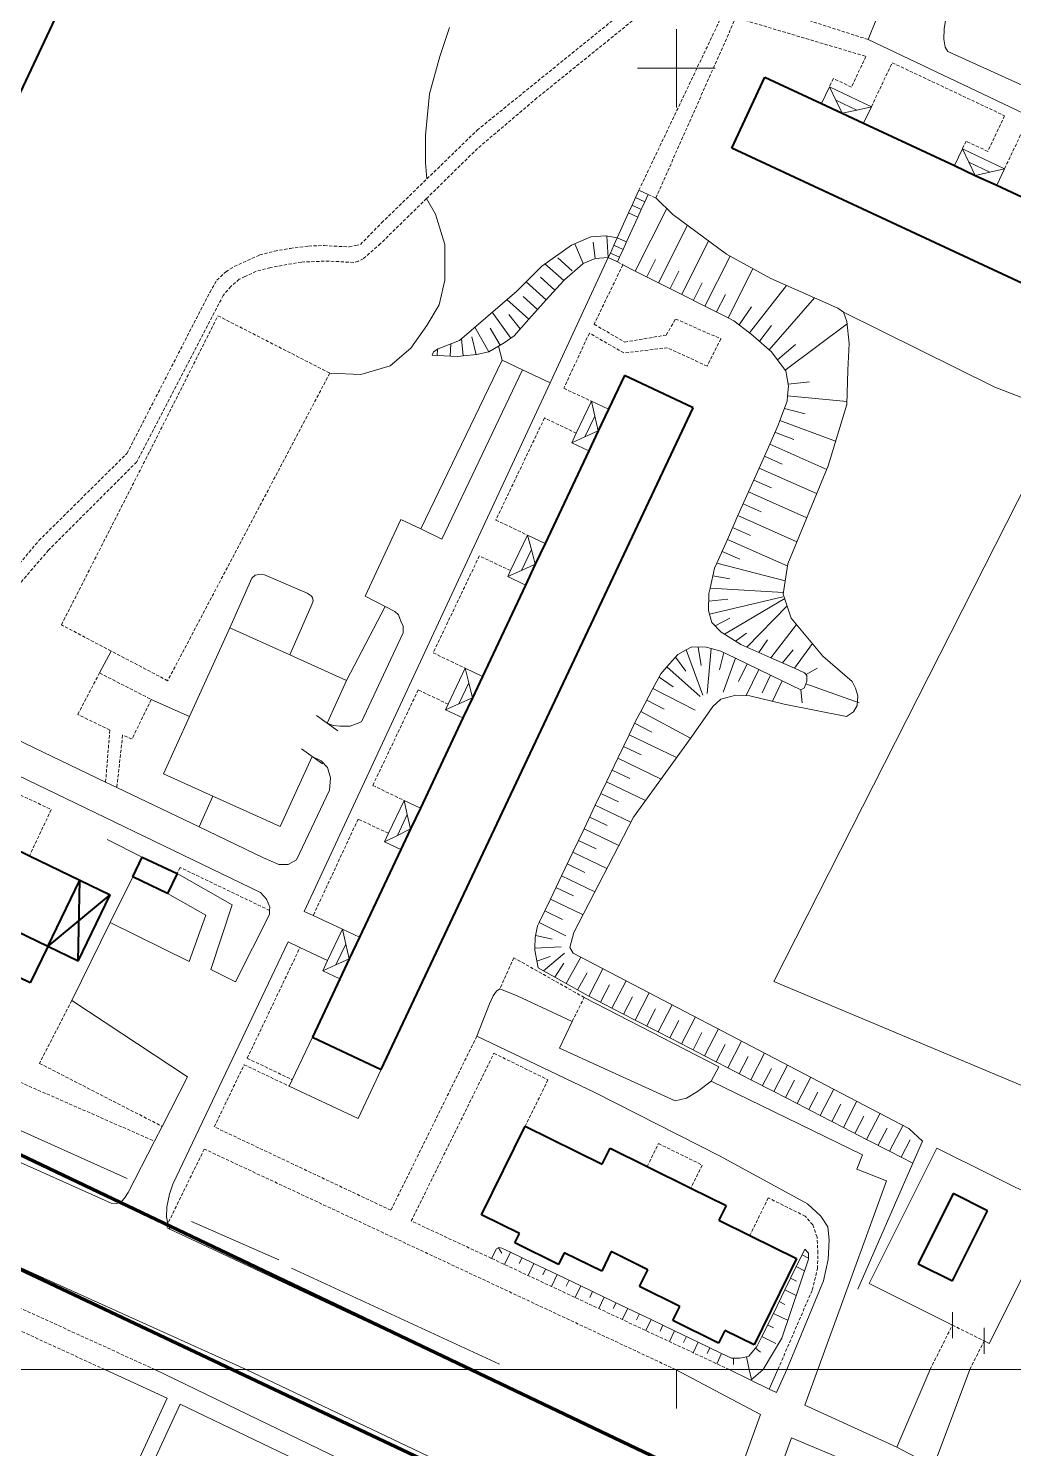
# Model space of a CAD drawing. Extents: x 1000 to 4000, y -5000 to -1000.
# Drawn here: x 2300.5 to 2451.8, y -3012.1 to -2793.9 of the extents above; entities that cross this region are included whole.
import ezdxf

# ---------------------------------------------------------------- set-up
doc = ezdxf.new("R2010")
doc.units = 0
doc.header["$MEASUREMENT"] = 0
doc.linetypes.add('DASHED', pattern=[0.75, 0.5, -0.25])
for name, color, linetype in [('1', 7, 'CONTINUOUS'), ('11', 7, 'CONTINUOUS'), ('24', 7, 'CONTINUOUS'), ('25', 7, 'CONTINUOUS'), ('37', 7, 'CONTINUOUS'), ('40', 7, 'CONTINUOUS'), ('6', 7, 'CONTINUOUS'), ('7', 7, 'CONTINUOUS'), ('границы команд_1', 10, 'CONTINUOUS')]:
    doc.layers.add(name, color=color, linetype=linetype)

msp = doc.modelspace()

# ---------------------------------------------------------------- linework, layer by layer
at = {"layer": '1', "color": 253, "linetype": 'Continuous', "lineweight": 0}
for p, q in [((2400, -2806.06), (2400, -2794.02)), ((2405.96, -2800), (2394.04, -2800)), ((3000, -3000), (2000, -3000)), ((2000, -3000), (3000, -3000)), ((2400, -3005.98), (2400, -3000))]:
    msp.add_line(p, q, dxfattribs=at)
at = {"layer": '11', "color": 253, "linetype": 'Continuous', "lineweight": 0}
for p, q in [((2414.98, -2940.35), (2454.1, -2863.26)), ((2325.2, -2899.66), (2331.37, -2885.99)), ((2331.37, -2885.99), (2340.61, -2890.17)), ((2340.61, -2890.17), (2349.3, -2894.1)), ((2349.3, -2894.1), (2346.34, -2900.65)), ((2321.22, -2908.45), (2325.2, -2899.66)), ((2347.96, -2901.82), (2344.72, -2899.48)), ((2345.65, -2906.93), (2342.41, -2904.59)), ((2344.03, -2905.76), (2339.15, -2916.55)), ((2328.8, -2911.88), (2321.22, -2908.45)), ((2339.15, -2916.55), (2328.8, -2911.88)), ((2312.53, -2918.52), (2317.93, -2921.24)), ((2313.01, -2931.32), (2316.49, -2924.28)), ((2307.11, -2943.29), (2313.01, -2931.32)), ((2453.18, -2956.42), (2414.98, -2940.35)), ((2324.91, -2955.02), (2307.11, -2943.29)), ((2429.62, -2986.78), (2440.02, -2965.96)), ((2437.8, -2964.88), (2436.32, -2968.29)), ((2440.02, -2965.96), (2458.46, -2975.17)), ((2427.89, -2987.62), (2436.32, -2968.29)), ((2458.46, -2975.17), (2448.06, -2995.99)), ((2442.39, -2993.16), (2429.62, -2986.78)), ((2442.39, -2995.16), (2442.39, -2991.16)), ((2447.27, -2997.6), (2447.27, -2993.6)), ((2448.06, -2995.99), (2447.27, -2995.6))]:
    msp.add_line(p, q, dxfattribs=at)
at = {"layer": '24', "color": 253, "linetype": 'Continuous', "lineweight": 0}
for p, q in [((2429.47, -2795.6), (2433.8, -2784.73)), ((2441.49, -2791.76), (2441.13, -2793.93)), ((2491.21, -2825), (2429.47, -2795.6)), ((2441.13, -2793.93), (2441.06, -2795.53)), ((2441.06, -2795.53), (2441.27, -2796.76)), ((2441.27, -2796.76), (2441.72, -2797.45)), ((2441.72, -2797.45), (2475.22, -2812.64)), ((2389.53, -2829.12), (2380.58, -2848.37)), ((2363.97, -2872.39), (2376.33, -2846.36)), ((2376.33, -2846.36), (2380.58, -2848.37)), ((2380.58, -2848.37), (2342.8, -2929.58)), ((2352.18, -2881.12), (2357.67, -2869.35)), ((2357.67, -2869.35), (2360.72, -2870.82)), ((2360.72, -2870.82), (2363.97, -2872.39)), ((2355.26, -2882.73), (2352.18, -2881.12)), ((2356.74, -2883.51), (2355.26, -2882.73)), ((2249.41, -2884.82), (2336.09, -2926.69)), ((2357.32, -2884.02), (2356.74, -2883.51)), ((2357.68, -2884.96), (2357.32, -2884.02)), ((2358.04, -2885.76), (2357.68, -2884.96)), ((2351.6, -2900.46), (2358.04, -2886.77)), ((2358.04, -2886.77), (2358.04, -2885.76)), ((2312.31, -2909.73), (2284.58, -2896.43)), ((2346.34, -2900.65), (2347.26, -2901.03)), ((2349.87, -2901.11), (2351.6, -2900.46)), ((2347.26, -2901.03), (2348.35, -2901.11)), ((2348.35, -2901.11), (2349.87, -2901.11)), ((2344.03, -2905.76), (2345.41, -2906.45)), ((2345.41, -2906.45), (2346.42, -2907.47)), ((2346.42, -2907.47), (2346.86, -2909.06)), ((2346.86, -2909.06), (2346.71, -2910.94)), ((2314.04, -2910.56), (2312.31, -2909.73)), ((2326.66, -2916.61), (2314.04, -2910.56)), ((2346.71, -2910.94), (2341.64, -2921.66)), ((2336.58, -2921.37), (2326.66, -2916.61)), ((2338.9, -2922.38), (2336.58, -2921.37)), ((2340.34, -2922.38), (2338.9, -2922.38)), ((2341.64, -2921.66), (2340.34, -2922.38)), ((2323.28, -2923.78), (2331.74, -2928.59)), ((2321.84, -2926.82), (2327.7, -2930.16)), ((2336.09, -2926.69), (2337.03, -2927.7)), ((2331.74, -2928.59), (2328.5, -2938.5)), ((2337.03, -2927.7), (2337.54, -2928.93)), ((2337.54, -2928.93), (2337.51, -2929.44)), ((2327.7, -2930.16), (2325.15, -2937.31)), ((2337.47, -2930.09), (2332.29, -2940.4)), ((2337.51, -2929.44), (2337.47, -2930.09)), ((2342.8, -2929.58), (2344.2, -2930.24)), ((2344.2, -2930.24), (2348.7, -2932.33)), ((2325.15, -2937.31), (2313.01, -2931.32)), ((2322.62, -2971.52), (2340.37, -2934.28)), ((2340.37, -2934.28), (2342.17, -2935.14)), ((2342.17, -2935.14), (2346.4, -2937.16)), ((2328.5, -2938.5), (2332.29, -2940.4)), ((2372.35, -2941.85), (2371.84, -2942.57)), ((2372.85, -2941.49), (2372.35, -2941.85)), ((2375.51, -2942.58), (2372.85, -2941.49)), ((2371.26, -2943.8), (2369.34, -2948.76)), ((2371.84, -2942.57), (2371.26, -2943.8)), ((2383.98, -2946.49), (2375.51, -2942.58)), ((2382.03, -2950.61), (2383.98, -2946.49)), ((2257.45, -2949.33), (2313.15, -2974.45)), ((2369.34, -2948.76), (2387.45, -2957.4)), ((2399.83, -2958.72), (2382.03, -2950.61)), ((2324.91, -2955.02), (2321.01, -2962.63)), ((2340.51, -2956.45), (2340.98, -2955.45)), ((2387.45, -2957.4), (2406.7, -2967.18)), ((2403.23, -2957.27), (2401.56, -2958.28)), ((2405.32, -2955.68), (2403.23, -2957.27)), ((2428.6, -2967.02), (2405.32, -2955.68)), ((2401.56, -2958.28), (2399.83, -2958.72)), ((2321.01, -2962.63), (2319.83, -2964.91)), ((2319.83, -2964.91), (2315.78, -2972.81)), ((2406.7, -2967.18), (2420.16, -2974.51)), ((2427.73, -2969.2), (2428.6, -2967.02)), ((2432.29, -2971.01), (2427.73, -2969.2)), ((2322.14, -2973.05), (2322.62, -2971.52)), ((2430.24, -2976.63), (2432.29, -2971.01)), ((2314.06, -2974.46), (2313.15, -2974.45)), ((2314.82, -2974.1), (2314.06, -2974.46)), ((2315.22, -2973.66), (2314.82, -2974.1)), ((2315.78, -2972.81), (2315.22, -2973.66)), ((2321.71, -2975), (2322.14, -2973.05)), ((2420.16, -2974.51), (2422.17, -2976.45)), ((2321.64, -2976.52), (2321.71, -2975)), ((2321.85, -2977.61), (2321.64, -2976.52)), ((2421.71, -3000), (2430.24, -2976.63)), ((2422.17, -2976.45), (2423.25, -2978.04)), ((2322.2, -2978.4), (2321.85, -2977.61)), ((2322.2, -2978.4), (2368.15, -3000)), ((2423.25, -2978.04), (2423.47, -2980.07)), ((2423.47, -2980.07), (2423.32, -2983.11)), ((2333.91, -3000), (2295, -2982.43)), ((2423.32, -2983.11), (2422.6, -2986.37)), ((2422.6, -2986.37), (2416.98, -3000)), ((2312.18, -3000), (2321.79, -3004.4)), ((2319.88, -3000), (2378.04, -3028.11)), ((2333.91, -3000), (2380.78, -3022.29)), ((2368.15, -3000), (2406.72, -3018.29)), ((2412.92, -3006.9), (2399.87, -3000)), ((2411.44, -3001.61), (2408.11, -3000)), ((2415.59, -3000), (2414.27, -3002.99)), ((2415.38, -3003.52), (2416.98, -3000)), ((2421.71, -3000), (2419.71, -3005.49)), ((2433.87, -3011.93), (2438.98, -3000)), ((2439.47, -3014.88), (2445.07, -3000)), ((2414.27, -3002.99), (2411.44, -3001.61)), ((2415.38, -3003.52), (2414.27, -3002.99)), ((2321.79, -3004.4), (2306.99, -3036.29)), ((2323.76, -3005.34), (2307.02, -3041.49)), ((2323.76, -3005.34), (2375.66, -3030.13)), ((2412.92, -3006.9), (2409.21, -3017.12)), ((2433.87, -3011.93), (2419.71, -3005.49)), ((2417.68, -3010.51), (2414.8, -3018.43)), ((2442.11, -3020.72), (2417.68, -3010.51)), ((2433.87, -3011.93), (2439.47, -3014.88))]:
    msp.add_line(p, q, dxfattribs=at)
at = {"layer": '24', "color": 253, "linetype": 'DASHED', "lineweight": 0}
for p, q in [((2369.38, -2809.53), (2397.67, -2786.6)), ((2399.64, -2787.54), (2378.58, -2804.58)), ((2394.23, -2818.77), (2407.34, -2791.21)), ((2411.11, -2789.71), (2429.47, -2795.6)), ((2396.84, -2819.94), (2409.12, -2792.22)), ((2409.12, -2792.22), (2429.11, -2798.2)), ((2429.11, -2798.2), (2426.89, -2802.91)), ((2429.95, -2805.93), (2433.15, -2799.16)), ((2433.15, -2799.16), (2450.42, -2807.31)), ((2424.11, -2801.59), (2423.5, -2802.88)), ((2426.89, -2802.91), (2424.11, -2801.59)), ((2378.58, -2804.58), (2369.44, -2812.34)), ((2450.42, -2807.31), (2447.83, -2812.79)), ((2450.4, -2815.45), (2453.69, -2808.58)), ((2361.66, -2817.02), (2369.38, -2809.53)), ((2369.44, -2812.34), (2361.61, -2820.03)), ((2444.5, -2811.22), (2443.94, -2812.4)), ((2447.83, -2812.79), (2444.5, -2811.22)), ((2354.71, -2823.78), (2361.66, -2817.02)), ((2395.65, -2819.41), (2396.84, -2819.94)), ((2361.61, -2820.03), (2354.54, -2826.96)), ((2351.45, -2827.11), (2354.71, -2823.78)), ((2335.97, -2828.7), (2338.28, -2828.12)), ((2338.28, -2828.12), (2340.67, -2827.69)), ((2340.67, -2827.69), (2343.49, -2827.33)), ((2343.49, -2827.33), (2345.88, -2827.26)), ((2345.88, -2827.26), (2349.71, -2827.47)), ((2349.71, -2827.47), (2350.73, -2827.26)), ((2350.73, -2827.26), (2351.45, -2827.11)), ((2354.54, -2826.96), (2351.9, -2829.28)), ((2330.77, -2831.29), (2332.07, -2830.49)), ((2332.07, -2830.49), (2335.97, -2828.7)), ((2337.62, -2830.64), (2335.45, -2831.22)), ((2342.39, -2829.79), (2337.62, -2830.64)), ((2346.66, -2829.64), (2342.39, -2829.79)), ((2350.42, -2829.86), (2346.66, -2829.64)), ((2351.14, -2829.67), (2350.42, -2829.86)), ((2351.9, -2829.28), (2351.14, -2829.67)), ((2391.77, -2830.22), (2387.36, -2839.35)), ((2390.95, -2829.77), (2391.77, -2830.22)), ((2328.31, -2834.47), (2329.39, -2832.59)), ((2329.39, -2832.59), (2330.77, -2831.29)), ((2332.85, -2832.45), (2331.55, -2833.53)), ((2333.72, -2832.01), (2332.85, -2832.45)), ((2335.45, -2831.22), (2333.72, -2832.01)), ((2315.59, -2859.2), (2328.31, -2834.47)), ((2330.39, -2834.91), (2317.09, -2860.51)), ((2331.55, -2833.53), (2330.39, -2834.91)), ((2319.08, -2858.9), (2329.57, -2838.05)), ((2329.57, -2838.05), (2346.75, -2846.87)), ((2387.36, -2839.35), (2392.06, -2842.1)), ((2398.43, -2841.01), (2399.88, -2838.55)), ((2399.88, -2838.55), (2406.82, -2841.59)), ((2386.63, -2840.72), (2382.69, -2849.2)), ((2391.92, -2843.76), (2386.63, -2840.72)), ((2392.06, -2842.1), (2398.43, -2841.01)), ((2406.82, -2841.59), (2404.72, -2845.79)), ((2398.64, -2842.97), (2391.92, -2843.76)), ((2404.72, -2845.79), (2398.64, -2842.97)), ((2346.75, -2846.87), (2321.84, -2894.14)), ((2382.69, -2849.2), (2386.96, -2851.19)), ((2379.74, -2853.76), (2372.26, -2869.44)), ((2384.62, -2856.09), (2379.74, -2853.76)), ((2305.52, -2885.55), (2319.08, -2858.9)), ((2302.06, -2872.6), (2315.59, -2859.2)), ((2317.09, -2860.51), (2303.56, -2874.05)), ((2372.26, -2869.44), (2377.11, -2871.75)), ((2297.16, -2878.43), (2302.06, -2872.6)), ((2303.56, -2874.05), (2298.22, -2880.26)), ((2369.73, -2874.95), (2362.63, -2889.86)), ((2374.51, -2877.22), (2369.73, -2874.95)), ((2313.16, -2889.57), (2305.52, -2885.55)), ((2321.84, -2894.14), (2313.16, -2889.57)), ((2362.63, -2889.86), (2367.57, -2892.22)), ((2308.04, -2899.33), (2311.37, -2892.95)), ((2311.37, -2892.95), (2319.33, -2897.01)), ((2360.34, -2895.55), (2353.35, -2910.23)), ((2364.94, -2897.74), (2360.34, -2895.55)), ((2319.33, -2897.01), (2316.36, -2903.09)), ((2312.96, -2901.72), (2308.04, -2899.33)), ((2312.31, -2909.73), (2312.96, -2901.72)), ((2314.92, -2902.51), (2314.04, -2910.56)), ((2316.36, -2903.09), (2314.92, -2902.51)), ((2288.35, -2906.6), (2303.96, -2913.93)), ((2353.35, -2910.23), (2358.17, -2912.53)), ((2303.96, -2913.93), (2300.61, -2921.05)), ((2351.1, -2915.41), (2344.2, -2930.24)), ((2355.76, -2917.58), (2351.1, -2915.41)), ((2323.74, -2922.83), (2323.28, -2923.78)), ((2337.51, -2929.44), (2323.74, -2922.83)), ((2334.06, -2952.16), (2342.17, -2935.14)), ((2375.03, -2936.71), (2372.85, -2941.49)), ((2385.84, -2942.82), (2375.03, -2936.71)), ((2260.02, -2938.66), (2319.83, -2964.91)), ((2307.11, -2943.29), (2302.15, -2952.94)), ((2383.98, -2946.49), (2385.84, -2942.82)), ((2369.34, -2948.76), (2356.13, -2975.52)), ((2302.15, -2952.94), (2321.01, -2962.63)), ((2334.06, -2952.16), (2340.98, -2955.45)), ((2359.27, -2977.16), (2371.97, -2951.39)), ((2371.97, -2951.39), (2380.27, -2955.48)), ((2329.01, -2962.71), (2333.59, -2953.15)), ((2333.59, -2953.15), (2340.51, -2956.45)), ((2380.27, -2955.48), (2376.76, -2962.61)), ((2356.13, -2975.52), (2329.01, -2962.71)), ((2327.47, -2966.11), (2321.85, -2977.61)), ((2399.87, -3000), (2327.47, -2966.11)), ((2395.51, -2968.81), (2397.25, -2965.27)), ((2397.25, -2965.27), (2403.97, -2968.58)), ((2319.88, -3000), (2250.34, -2968.24)), ((2403.97, -2968.58), (2402.22, -2972.12)), ((2414.11, -2973.62), (2411.27, -2979.4)), ((2419.8, -2976.43), (2414.11, -2973.62)), ((2420.95, -2977.76), (2419.8, -2976.43)), ((2321.85, -2977.61), (2321.75, -2978.2)), ((2321.75, -2978.2), (2322.2, -2978.4)), ((2371.58, -2982.91), (2359.27, -2977.16)), ((2421.6, -2979.65), (2420.95, -2977.76)), ((2421.74, -2982.11), (2421.6, -2979.65)), ((2408.11, -3000), (2371.58, -2982.91)), ((2421.67, -2984.5), (2421.74, -2982.11)), ((2420.87, -2987.76), (2421.67, -2984.5)), ((2415.59, -3000), (2420.87, -2987.76)), ((2312.18, -3000), (2286.8, -2988.34)), ((2438.98, -3000), (2442.39, -2993.16)), ((2442.39, -2993.16), (2447.27, -2995.6)), ((2445.07, -3000), (2447.27, -2995.6))]:
    msp.add_line(p, q, dxfattribs=at)
at = {"layer": '25', "color": 253, "linetype": 'Continuous', "lineweight": 0}
for p, q in [((2393.19, -2821.07), (2393.72, -2819.89)), ((2393.72, -2819.89), (2394.23, -2818.77)), ((2393.72, -2819.89), (2395.14, -2820.53)), ((2394.23, -2818.77), (2395.65, -2819.41)), ((2395.65, -2819.41), (2395.14, -2820.53)), ((2392.66, -2822.24), (2393.19, -2821.07)), ((2393.19, -2821.07), (2394.61, -2821.72)), ((2394.61, -2821.72), (2394.08, -2822.88)), ((2395.14, -2820.53), (2394.61, -2821.72)), ((2390.92, -2826.06), (2392.66, -2822.24)), ((2394.08, -2822.88), (2392.34, -2826.7)), ((2392.66, -2822.24), (2394.08, -2822.88)), ((2390.39, -2827.22), (2390.92, -2826.06)), ((2390.92, -2826.06), (2392.34, -2826.7)), ((2389.53, -2829.12), (2389.86, -2828.41)), ((2389.86, -2828.41), (2390.39, -2827.22)), ((2389.86, -2828.41), (2391.28, -2829.05)), ((2390.39, -2827.22), (2391.81, -2827.87)), ((2391.81, -2827.87), (2391.28, -2829.05)), ((2392.34, -2826.7), (2391.81, -2827.87)), ((2390.95, -2829.77), (2389.53, -2829.12)), ((2391.28, -2829.05), (2390.95, -2829.77))]:
    msp.add_line(p, q, dxfattribs=at)
at = {"layer": '37', "color": 253, "linetype": 'Continuous', "lineweight": 0}
for p, q in [((2393.67, -2831.18), (2398.51, -2821.57)), ((2396.84, -2819.94), (2399.44, -2822.48)), ((2397.24, -2832.98), (2401.69, -2824.14)), ((2399.44, -2822.48), (2407.68, -2828.56)), ((2383.88, -2827.22), (2386.84, -2825.92)), ((2386.84, -2825.92), (2389.16, -2825.78)), ((2389.16, -2825.78), (2390.92, -2826.06)), ((2389.53, -2829.12), (2389.32, -2825.8)), ((2379.32, -2830.41), (2383.88, -2827.22)), ((2385.69, -2830.01), (2384.41, -2826.99)), ((2387.53, -2829.24), (2387.19, -2826.72)), ((2400.81, -2834.78), (2404.95, -2826.55)), ((2407.68, -2828.56), (2414.49, -2832.32)), ((2375.49, -2834.25), (2379.32, -2830.41)), ((2382.68, -2832.64), (2379.81, -2830.07)), ((2384.01, -2831.15), (2381.78, -2829.15)), ((2385.62, -2830.05), (2382.8, -2832.51)), ((2385.69, -2830.01), (2385.62, -2830.05)), ((2387.5, -2829.25), (2385.69, -2830.01)), ((2389.53, -2829.12), (2387.5, -2829.25)), ((2393.67, -2831.18), (2391.77, -2830.22)), ((2395.45, -2832.08), (2396.8, -2829.4)), ((2404.38, -2836.57), (2408.26, -2828.88)), ((2407.96, -2838.37), (2411.76, -2830.82)), ((2380.01, -2835.61), (2376.9, -2832.83)), ((2381.34, -2834.13), (2379.11, -2832.12)), ((2382.68, -2832.64), (2380.01, -2835.61)), ((2382.8, -2832.51), (2382.68, -2832.64)), ((2397.24, -2832.98), (2393.67, -2831.18)), ((2400.81, -2834.78), (2397.24, -2832.98)), ((2399.02, -2833.88), (2400.37, -2831.2)), ((2402.6, -2835.67), (2403.95, -2832.99)), ((2414.49, -2832.32), (2424.78, -2836.88)), ((2366.66, -2841.85), (2375.49, -2834.25)), ((2378.67, -2837.1), (2376.44, -2835.1)), ((2404.38, -2836.57), (2400.81, -2834.78)), ((2406.17, -2837.47), (2407.52, -2834.79)), ((2411.21, -2840.67), (2416.9, -2833.39)), ((2377.33, -2838.59), (2373.96, -2835.56)), ((2380.01, -2835.61), (2377.33, -2838.59)), ((2407.96, -2838.37), (2404.38, -2836.57)), ((2409.65, -2839.45), (2411.53, -2836.68)), ((2414.25, -2843.27), (2421.21, -2835.3)), ((2424.78, -2836.88), (2425.68, -2837.51)), ((2374.57, -2841.47), (2371.72, -2837.49)), ((2376.02, -2840.05), (2374.24, -2837.84)), ((2377.33, -2838.59), (2375.05, -2841.12)), ((2408.83, -2838.82), (2407.96, -2838.37)), ((2411.21, -2840.67), (2408.83, -2838.82)), ((2412.79, -2841.9), (2414.63, -2839.54)), ((2416.73, -2846.4), (2426.22, -2839.28)), ((2425.68, -2837.51), (2426.18, -2838.95)), ((2426.18, -2838.95), (2426.54, -2842.29)), ((2367.24, -2844.23), (2366.97, -2841.58)), ((2369.23, -2844.03), (2368.57, -2841.3)), ((2371.17, -2843.57), (2369.01, -2839.82)), ((2372.91, -2842.57), (2371.41, -2839.97)), ((2374.57, -2841.47), (2373.53, -2842.21)), ((2375.05, -2841.12), (2374.57, -2841.47)), ((2411.8, -2841.13), (2411.21, -2840.67)), ((2414.25, -2843.27), (2411.8, -2841.13)), ((2362.46, -2844.09), (2362.68, -2843.59)), ((2362.68, -2843.59), (2363.4, -2843.15)), ((2363.25, -2844.14), (2363.3, -2843.21)), ((2363.4, -2843.15), (2366.66, -2841.85)), ((2365.25, -2844.25), (2365.35, -2842.37)), ((2371.15, -2843.59), (2369.34, -2844.02)), ((2371.17, -2843.57), (2371.15, -2843.59)), ((2373.53, -2842.21), (2371.17, -2843.57)), ((2414.62, -2843.59), (2414.25, -2843.27)), ((2416.73, -2846.4), (2414.62, -2843.59)), ((2415.55, -2844.83), (2418.31, -2842.45)), ((2426.54, -2842.29), (2426.33, -2846.41)), ((2363.25, -2844.14), (2362.46, -2844.09)), ((2366.44, -2844.31), (2363.25, -2844.14)), ((2367.24, -2844.23), (2366.44, -2844.31)), ((2369.34, -2844.02), (2367.24, -2844.23)), ((2416.79, -2846.49), (2416.73, -2846.4)), ((2417.23, -2848.88), (2416.79, -2846.49)), ((2417.17, -2848.57), (2420.47, -2848.19)), ((2426.33, -2846.41), (2426.18, -2851.68)), ((2417.01, -2851.16), (2417.09, -2850.33)), ((2417.09, -2850.33), (2417.23, -2848.88)), ((2417.09, -2850.33), (2426.2, -2851.2)), ((2415.91, -2854.13), (2417.01, -2851.16)), ((2416.59, -2852.29), (2419.76, -2853.14)), ((2426.18, -2851.68), (2423.29, -2861.09)), ((2415.64, -2854.85), (2415.91, -2854.13)), ((2415.91, -2854.13), (2424.45, -2857.31)), ((2414.33, -2857.8), (2415.64, -2854.85)), ((2415.21, -2856.01), (2418.02, -2857.05)), ((2412.7, -2861.46), (2414.33, -2857.8)), ((2414.33, -2857.8), (2423.1, -2861.7)), ((2413.51, -2859.63), (2416.26, -2860.85)), ((2423.29, -2861.09), (2417.14, -2876.15)), ((2411.08, -2865.11), (2412.7, -2861.46)), ((2411.89, -2863.29), (2414.63, -2864.51)), ((2412.7, -2861.46), (2421.53, -2865.38)), ((2409.45, -2868.77), (2411.08, -2865.11)), ((2411.08, -2865.11), (2420.02, -2869.09)), ((2410.27, -2866.94), (2413.01, -2868.16)), ((2407.83, -2872.43), (2409.45, -2868.77)), ((2409.45, -2868.77), (2418.51, -2872.79)), ((2408.64, -2870.6), (2411.39, -2871.82)), ((2406.21, -2876.08), (2407.83, -2872.43)), ((2407.02, -2874.26), (2409.76, -2875.47)), ((2407.83, -2872.43), (2417, -2876.49)), ((2405.86, -2876.86), (2406.21, -2876.08)), ((2406.21, -2876.08), (2416.73, -2878.77)), ((2417.14, -2876.15), (2416.42, -2880.81)), ((2405.18, -2879.93), (2405.86, -2876.86)), ((2405.61, -2878), (2408.2, -2878.47)), ((2404.92, -2883.36), (2405, -2880.75)), ((2405, -2880.75), (2405.18, -2879.93)), ((2405.18, -2879.93), (2416.46, -2880.57)), ((2416.42, -2880.81), (2417.65, -2884.5)), ((2404.96, -2881.93), (2407.92, -2881.6)), ((2405.07, -2883.89), (2416.35, -2881.27)), ((2407.37, -2886.99), (2416.65, -2881.49)), ((2410.83, -2888.98), (2417.02, -2882.61)), ((2405.07, -2883.89), (2404.92, -2883.36)), ((2405.43, -2885.17), (2405.07, -2883.89)), ((2406.88, -2886.69), (2405.43, -2885.17)), ((2405.96, -2885.72), (2408.2, -2884.54)), ((2417.65, -2884.5), (2422.5, -2890.37)), ((2407.37, -2886.99), (2406.88, -2886.69)), ((2409.92, -2888.57), (2407.37, -2886.99)), ((2409.07, -2888.04), (2410.76, -2886.81)), ((2414.49, -2890.6), (2418.46, -2885.48)), ((2400.22, -2890.09), (2401.5, -2889.41)), ((2401.5, -2889.41), (2402.39, -2888.93)), ((2401.5, -2889.41), (2404.08, -2896.34)), ((2402.39, -2888.93), (2404.56, -2889)), ((2403.35, -2888.96), (2403.81, -2891.8)), ((2404.56, -2889), (2405.36, -2889.21)), ((2405.36, -2889.21), (2404.74, -2896.1)), ((2405.36, -2889.21), (2406.8, -2889.58)), ((2406.8, -2889.58), (2409.06, -2890.67)), ((2410.83, -2888.98), (2409.92, -2888.57)), ((2414.49, -2890.6), (2410.83, -2888.98)), ((2412.66, -2889.79), (2413.97, -2887.86)), ((2416.32, -2891.41), (2417.94, -2889.37)), ((2418.14, -2892.23), (2420.89, -2888.42)), ((2398.54, -2892.01), (2400.22, -2890.09)), ((2399.84, -2890.53), (2401.43, -2892.66)), ((2407.26, -2889.8), (2406.61, -2892.47)), ((2409.06, -2890.67), (2407.18, -2895.9)), ((2409.06, -2890.67), (2412.66, -2892.41)), ((2410.86, -2891.54), (2409.56, -2894.24)), ((2418.14, -2892.23), (2414.49, -2890.6)), ((2422.5, -2890.37), (2426.98, -2894.28)), ((2396.39, -2895.35), (2397.62, -2893.06)), ((2397.33, -2893.6), (2399.52, -2895.08)), ((2397.62, -2893.06), (2398.54, -2892.01)), ((2398.54, -2892.01), (2403.65, -2896.56)), ((2412.66, -2892.41), (2410.72, -2896.43)), ((2412.66, -2892.41), (2416.26, -2894.15)), ((2414.46, -2893.28), (2413.16, -2895.98)), ((2419.68, -2892.91), (2418.14, -2892.23)), ((2420.05, -2893.35), (2419.68, -2892.91)), ((2419.91, -2893.18), (2421.64, -2892.21)), ((2420.05, -2894.22), (2420.05, -2893.35)), ((2394.51, -2898.88), (2396.39, -2895.35)), ((2396.39, -2895.35), (2402.86, -2898.66)), ((2416.26, -2894.15), (2414.74, -2897.3)), ((2416.26, -2894.15), (2419.11, -2895.52)), ((2419.11, -2895.52), (2419.68, -2895.23)), ((2419.11, -2895.52), (2419.31, -2897.56)), ((2419.68, -2895.23), (2419.75, -2895.05)), ((2419.75, -2895.05), (2420.05, -2894.22)), ((2419.9, -2894.63), (2428.06, -2897.51)), ((2426.98, -2894.28), (2427.49, -2895.29)), ((2427.49, -2895.29), (2427.85, -2896.45)), ((2395.45, -2897.11), (2398.1, -2898.53)), ((2405.57, -2898.11), (2402.25, -2902.87)), ((2406.8, -2896.96), (2405.57, -2898.11)), ((2409.11, -2896.38), (2406.8, -2896.96)), ((2411.28, -2896.45), (2409.11, -2896.38)), ((2416.56, -2897.75), (2411.28, -2896.45)), ((2426.11, -2899.64), (2416.56, -2897.75)), ((2427.78, -2897.97), (2427.2, -2898.91)), ((2427.85, -2896.45), (2427.78, -2897.97)), ((2392.72, -2902.45), (2393.72, -2900.35)), ((2393.57, -2900.64), (2396.21, -2902.06)), ((2393.72, -2900.35), (2394.51, -2898.88)), ((2394.51, -2898.88), (2402.17, -2902.97)), ((2427.2, -2898.91), (2426.11, -2899.64)), ((2390.99, -2906.06), (2392.72, -2902.45)), ((2392.72, -2902.45), (2400.02, -2905.95)), ((2391.85, -2904.26), (2394.56, -2905.55)), ((2402.25, -2902.87), (2393.42, -2915.1)), ((2389.26, -2909.67), (2390.99, -2906.06)), ((2390.99, -2906.06), (2397.65, -2909.25)), ((2390.13, -2907.87), (2392.84, -2909.16)), ((2387.54, -2913.28), (2389.26, -2909.67)), ((2388.4, -2911.48), (2391.11, -2912.77)), ((2389.26, -2909.67), (2395.27, -2912.54)), ((2385.81, -2916.89), (2387.54, -2913.28)), ((2387.54, -2913.28), (2392.89, -2915.84)), ((2393.42, -2915.1), (2384.23, -2932.84)), ((2386.68, -2915.09), (2389.38, -2916.38)), ((2384.09, -2920.5), (2385.81, -2916.89)), ((2385.81, -2916.89), (2391.17, -2919.45)), ((2384.95, -2918.69), (2387.66, -2919.99)), ((2382.36, -2924.11), (2384.09, -2920.5)), ((2383.22, -2922.3), (2385.93, -2923.6)), ((2384.09, -2920.5), (2389.33, -2923)), ((2380.64, -2927.72), (2382.36, -2924.11)), ((2382.36, -2924.11), (2387.49, -2926.56)), ((2381.5, -2925.91), (2384.21, -2927.2)), ((2378.91, -2931.32), (2380.64, -2927.72)), ((2380.64, -2927.72), (2385.57, -2930.07)), ((2379.77, -2929.52), (2382.48, -2930.81)), ((2378.32, -2933.61), (2378.68, -2931.8)), ((2378.38, -2933.29), (2380.92, -2933.87)), ((2378.68, -2931.8), (2378.91, -2931.32)), ((2378.91, -2931.32), (2382.99, -2933.32)), ((2384.23, -2932.84), (2383.62, -2935.12)), ((2378.25, -2935.57), (2378.26, -2935.23)), ((2378.75, -2938.25), (2378.25, -2935.57)), ((2378.26, -2935.23), (2378.32, -2933.61)), ((2378.26, -2935.23), (2382.32, -2935.05)), ((2383.62, -2935.12), (2384.16, -2936.03)), ((2378.56, -2937.25), (2380.61, -2936.53)), ((2379.57, -2938.71), (2382.79, -2936.02)), ((2381.31, -2939.69), (2382.68, -2937.55)), ((2383.05, -2940.68), (2385.33, -2936.64)), ((2384.16, -2936.03), (2435.71, -2962.93)), ((2379.57, -2938.71), (2378.75, -2938.25)), ((2383.05, -2940.68), (2379.57, -2938.71)), ((2384.8, -2941.66), (2386.27, -2939.05)), ((2386.55, -2942.62), (2388.72, -2938.41)), ((2385.97, -2942.32), (2383.05, -2940.68)), ((2388.32, -2943.54), (2389.7, -2940.87)), ((2390.1, -2944.45), (2392.27, -2940.26)), ((2393.66, -2946.29), (2395.81, -2942.11)), ((2386.55, -2942.62), (2385.97, -2942.32)), ((2390.1, -2944.45), (2386.55, -2942.62)), ((2391.88, -2945.37), (2393.26, -2942.7)), ((2397.21, -2948.12), (2399.36, -2943.96)), ((2393.66, -2946.29), (2390.1, -2944.45)), ((2397.21, -2948.12), (2393.66, -2946.29)), ((2395.43, -2947.2), (2396.81, -2944.54)), ((2398.99, -2949.04), (2400.37, -2946.37)), ((2400.77, -2949.96), (2402.91, -2945.81)), ((2400.77, -2949.96), (2397.21, -2948.12)), ((2402.55, -2950.87), (2403.92, -2948.21)), ((2404.32, -2951.79), (2406.45, -2947.66)), ((2404.32, -2951.79), (2400.77, -2949.96)), ((2406.1, -2952.71), (2407.47, -2950.04)), ((2407.88, -2953.62), (2410, -2949.51)), ((2407.88, -2953.62), (2404.32, -2951.79)), ((2409.66, -2954.54), (2411.03, -2951.87)), ((2411.43, -2955.46), (2413.54, -2951.36)), ((2411.43, -2955.46), (2407.88, -2953.62)), ((2413.21, -2956.37), (2414.59, -2953.71)), ((2414.99, -2957.29), (2417.09, -2953.21)), ((2418.54, -2959.12), (2420.64, -2955.06)), ((2414.99, -2957.29), (2411.43, -2955.46)), ((2418.54, -2959.12), (2414.99, -2957.29)), ((2416.76, -2958.21), (2418.14, -2955.54)), ((2420.32, -2960.04), (2421.7, -2957.38)), ((2422.1, -2960.96), (2424.18, -2956.91)), ((2422.1, -2960.96), (2418.54, -2959.12)), ((2423.88, -2961.88), (2425.25, -2959.21)), ((2425.65, -2962.79), (2427.73, -2958.76)), ((2425.65, -2962.79), (2422.1, -2960.96)), ((2427.43, -2963.71), (2428.8, -2961.04)), ((2429.21, -2964.63), (2431.28, -2960.61)), ((2429.21, -2964.63), (2425.65, -2962.79)), ((2430.99, -2965.54), (2432.36, -2962.88)), ((2432.76, -2966.46), (2434.82, -2962.46)), ((2435.71, -2962.93), (2437.8, -2964.88)), ((2432.76, -2966.46), (2429.21, -2964.63)), ((2434.54, -2967.38), (2435.91, -2964.71)), ((2436.32, -2968.29), (2432.76, -2966.46)), ((2372.37, -2981.44), (2372.73, -2981.22)), ((2372.65, -2981.27), (2373.17, -2982.13)), ((2372.73, -2981.22), (2373.2, -2981.33)), ((2373.2, -2981.33), (2374.49, -2981.95)), ((2371.58, -2982.91), (2372.37, -2981.44)), ((2374.49, -2981.95), (2373.58, -2983.85)), ((2374.49, -2981.95), (2378.09, -2983.68)), ((2376.29, -2982.82), (2375.86, -2983.72)), ((2416.18, -2995.2), (2420.3, -2983.03)), ((2418.47, -2984.09), (2419.72, -2981.51)), ((2419.3, -2982.38), (2420.2, -2982.82)), ((2420.3, -2982.09), (2419.72, -2981.51)), ((2420.3, -2983.03), (2420.3, -2982.09)), ((2378.09, -2983.68), (2377.2, -2985.54)), ((2378.09, -2983.68), (2381.7, -2985.41)), ((2379.9, -2984.55), (2379.46, -2985.45)), ((2381.7, -2985.41), (2380.82, -2987.24)), ((2381.7, -2985.41), (2385.31, -2987.14)), ((2416.65, -2987.77), (2418.42, -2984.18)), ((2418.42, -2984.18), (2418.47, -2984.09)), ((2418.42, -2984.18), (2419.7, -2984.81)), ((2383.5, -2986.28), (2383.07, -2987.18)), ((2385.31, -2987.14), (2384.45, -2988.93)), ((2385.31, -2987.14), (2388.91, -2988.87)), ((2414.89, -2991.36), (2416.65, -2987.77)), ((2416.65, -2987.77), (2418.4, -2988.63)), ((2417.54, -2985.97), (2418.43, -2986.42)), ((2387.11, -2988.01), (2386.68, -2988.91)), ((2388.91, -2988.87), (2388.07, -2990.63)), ((2388.91, -2988.87), (2392.52, -2990.6)), ((2390.72, -2989.73), (2390.28, -2990.64)), ((2415.77, -2989.56), (2416.67, -2990)), ((2392.52, -2990.6), (2391.69, -2992.32)), ((2392.52, -2990.6), (2396.13, -2992.33)), ((2394.32, -2991.46), (2393.89, -2992.37)), ((2396.13, -2992.33), (2395.32, -2994.02)), ((2396.13, -2992.33), (2399.73, -2994.06)), ((2413.12, -2994.94), (2414.89, -2991.36)), ((2414.89, -2991.36), (2417.04, -2992.42)), ((2397.93, -2993.19), (2397.5, -2994.1)), ((2399.73, -2994.06), (2398.94, -2995.71)), ((2399.73, -2994.06), (2403.34, -2995.79)), ((2414, -2993.15), (2414.9, -2993.59)), ((2401.54, -2994.92), (2401.1, -2995.82)), ((2403.34, -2995.79), (2402.56, -2997.41)), ((2403.34, -2995.79), (2406.95, -2997.52)), ((2405.14, -2996.65), (2404.71, -2997.55)), ((2411.12, -2997.95), (2412.36, -2996.47)), ((2412.17, -2996.7), (2412.94, -2997.34)), ((2412.36, -2996.47), (2413.12, -2994.94)), ((2413.12, -2994.94), (2415.27, -2996)), ((2413.33, -3000), (2416.18, -2995.2)), ((2406.95, -2997.52), (2406.19, -2999.1)), ((2406.95, -2997.52), (2408.44, -2998.24)), ((2408.44, -2998.24), (2409.74, -2998.24)), ((2408.78, -2998.24), (2408.78, -2999.24)), ((2409.74, -2998.24), (2410.76, -2998.02)), ((2410.76, -2998.02), (2411.12, -2997.95)), ((2410.76, -2998.02), (2411.18, -3000)), ((2411.18, -3000), (2411.51, -3001.55)), ((2413.33, -3000), (2411.44, -3001.61))]:
    msp.add_line(p, q, dxfattribs=at)
at = {"layer": '40', "color": 253, "linetype": 'Continuous', "lineweight": 0}
for p, q in [((2363.66, -2798.21), (2365.14, -2793.76)), ((2362.07, -2803.94), (2363.66, -2798.21)), ((2361.44, -2810.29), (2362.07, -2803.94)), ((2361.44, -2814.53), (2361.44, -2810.29)), ((2361.66, -2817.02), (2361.44, -2814.53)), ((2361.61, -2820.03), (2362.97, -2822.45)), ((2362.97, -2822.45), (2364.41, -2827.08)), ((2364.41, -2827.08), (2364.41, -2832.58)), ((2364.41, -2832.58), (2363.55, -2836.35)), ((2363.55, -2836.35), (2361.66, -2839.54)), ((2361.66, -2839.54), (2359.2, -2843.01)), ((2425.68, -2837.51), (2448.94, -2849.01)), ((2359.2, -2843.01), (2356.02, -2845.76)), ((2373.25, -2844.88), (2372.66, -2842.72)), ((2356.02, -2845.76), (2351.53, -2847.07)), ((2360.72, -2870.82), (2373.25, -2844.88)), ((2373.25, -2844.88), (2376.33, -2846.36)), ((2351.53, -2847.07), (2346.75, -2846.87)), ((2448.94, -2849.01), (2460.01, -2853.35)), ((2334.79, -2878.36), (2331.37, -2885.99)), ((2335.3, -2877.93), (2334.79, -2878.36)), ((2335.87, -2877.79), (2335.3, -2877.93)), ((2336.74, -2877.86), (2335.87, -2877.79)), ((2343.25, -2880.68), (2336.74, -2877.86)), ((2343.89, -2881.1), (2343.25, -2880.68)), ((2340.61, -2890.17), (2343.98, -2882.42)), ((2344.1, -2881.35), (2343.89, -2881.1)), ((2343.98, -2882.42), (2344.19, -2881.84)), ((2344.19, -2881.84), (2344.1, -2881.35)), ((2355.26, -2882.73), (2349.3, -2894.1)), ((2313.16, -2889.57), (2311.37, -2892.95)), ((2325.2, -2899.66), (2319.33, -2897.01)), ((2328.8, -2911.88), (2326.66, -2916.61)), ((2385.84, -2942.82), (2406.54, -2953.48)), ((2340.98, -2955.45), (2344.07, -2948.9)), ((2354.64, -2953.89), (2351.09, -2961.43)), ((2406.54, -2953.48), (2405.32, -2955.68)), ((2351.09, -2961.43), (2340.51, -2956.45)), ((2289.78, -2959.01), (2315.62, -2970.66)), ((2325.51, -2977.24), (2338.93, -2983.14)), ((2340.89, -2984.4), (2372.81, -2999.19))]:
    msp.add_line(p, q, dxfattribs=at)
at = {"layer": '6', "color": 253, "linetype": 'Continuous', "lineweight": 40}
for p, q in [((2320.31, -2758.86), (2272.43, -2860.46)), ((2408.53, -2812.28), (2413.6, -2801.4)), ((2413.6, -2801.4), (2422.28, -2805.45)), ((2422.28, -2805.45), (2425.47, -2806.93)), ((2425.47, -2806.93), (2428.76, -2808.47)), ((2428.76, -2808.47), (2442.72, -2814.98)), ((2469.95, -2840.91), (2408.53, -2812.28)), ((2442.72, -2814.98), (2445.92, -2816.47)), ((2445.92, -2816.47), (2449.2, -2817.99)), ((2449.2, -2817.99), (2463.2, -2824.52)), ((2392, -2847.23), (2389.55, -2852.42)), ((2402.57, -2852.22), (2392, -2847.23)), ((2354.64, -2953.89), (2402.57, -2852.22)), ((2389.55, -2852.42), (2387.98, -2855.75)), ((2387.98, -2855.75), (2386.54, -2858.8)), ((2386.54, -2858.8), (2379.82, -2873.05)), ((2379.82, -2873.05), (2378.32, -2876.23)), ((2378.32, -2876.23), (2376.82, -2879.43)), ((2376.82, -2879.43), (2370.2, -2893.47)), ((2370.2, -2893.47), (2368.65, -2896.75)), ((2368.65, -2896.75), (2367.19, -2899.85)), ((2367.19, -2899.85), (2360.66, -2913.71)), ((2285.1, -2913.53), (2300.61, -2921.05)), ((2360.66, -2913.71), (2359.15, -2916.9)), ((2359.15, -2916.9), (2357.64, -2920.09)), ((2303.42, -2935), (2272.41, -2919.98)), ((2357.64, -2920.09), (2351.29, -2933.57)), ((2300.61, -2921.05), (2308.36, -2924.8)), ((2316.49, -2924.28), (2317.93, -2921.24)), ((2317.93, -2921.24), (2323.28, -2923.78)), ((2321.84, -2926.82), (2316.49, -2924.28)), ((2323.28, -2923.78), (2321.84, -2926.82)), ((2303.42, -2935), (2308.36, -2924.8)), ((2308.07, -2937.26), (2308.36, -2924.8)), ((2308.36, -2924.8), (2313.01, -2927.05)), ((2303.42, -2935), (2313.01, -2927.05)), ((2308.07, -2937.26), (2313.01, -2927.05)), ((2303.42, -2935), (2300.72, -2940.58)), ((2308.07, -2937.26), (2303.42, -2935)), ((2351.29, -2933.57), (2349.73, -2936.89)), ((2349.73, -2936.89), (2348.28, -2939.95)), ((2300.72, -2940.58), (2299.13, -2939.81)), ((2348.28, -2939.95), (2344.07, -2948.9)), ((2344.07, -2948.9), (2354.64, -2953.89)), ((2370.05, -2976.22), (2376.76, -2962.61)), ((2376.76, -2962.61), (2388.59, -2968.45)), ((2388.59, -2968.45), (2389.8, -2966)), ((2389.8, -2966), (2395.51, -2968.81)), ((2395.51, -2968.81), (2402.22, -2972.12)), ((2402.22, -2972.12), (2407.62, -2974.78)), ((2407.62, -2974.78), (2406.5, -2977.05)), ((2442.53, -2972.96), (2437.15, -2983.73)), ((2447.81, -2975.59), (2442.53, -2972.96)), ((2375.91, -2979.1), (2370.05, -2976.22)), ((2406.5, -2977.05), (2411.27, -2979.4)), ((2442.43, -2986.36), (2447.81, -2975.59)), ((2375.2, -2980.54), (2375.91, -2979.1)), ((2381.89, -2983.84), (2375.2, -2980.54)), ((2411.27, -2979.4), (2418.47, -2982.95)), ((2382.78, -2982.05), (2381.89, -2983.84)), ((2388.52, -2984.88), (2382.78, -2982.05)), ((2390, -2981.88), (2388.52, -2984.88)), ((2395.63, -2984.66), (2390, -2981.88)), ((2418.47, -2982.95), (2411.94, -2996.19)), ((2394.35, -2987.25), (2395.63, -2984.66)), ((2437.15, -2983.73), (2442.43, -2986.36)), ((2400.53, -2990.3), (2394.35, -2987.25)), ((2399.46, -2992.46), (2400.53, -2990.3)), ((2406.49, -2995.93), (2399.46, -2992.46)), ((2407.45, -2993.98), (2406.49, -2995.93)), ((2411.94, -2996.19), (2407.45, -2993.98))]:
    msp.add_line(p, q, dxfattribs=at)
at = {"layer": '7', "color": 253, "linetype": 'Continuous', "lineweight": 0}
for p, q in [((2423.5, -2802.88), (2422.28, -2805.45)), ((2429.95, -2805.93), (2423.5, -2802.88)), ((2423.5, -2802.88), (2424.48, -2804.91)), ((2424.48, -2804.91), (2427.71, -2806.43)), ((2424.48, -2804.91), (2425.47, -2806.93)), ((2425.47, -2806.93), (2427.71, -2806.43)), ((2427.71, -2806.43), (2429.95, -2805.93)), ((2428.76, -2808.47), (2429.95, -2805.93)), ((2425.47, -2806.93), (2425.47, -2806.93)), ((2443.94, -2812.4), (2442.72, -2814.98)), ((2450.4, -2815.45), (2443.94, -2812.4)), ((2443.94, -2812.4), (2444.93, -2814.43)), ((2444.93, -2814.43), (2448.16, -2815.96)), ((2444.93, -2814.43), (2445.92, -2816.47)), ((2448.16, -2815.96), (2450.4, -2815.45)), ((2449.2, -2817.99), (2450.4, -2815.45)), ((2445.92, -2816.47), (2448.16, -2815.96)), ((2445.92, -2816.47), (2445.92, -2816.47)), ((2384.62, -2856.09), (2386.96, -2851.19)), ((2386.96, -2851.19), (2389.55, -2852.42)), ((2387.47, -2853.47), (2386.96, -2851.19)), ((2387.47, -2853.47), (2385.95, -2856.65)), ((2387.98, -2855.75), (2387.47, -2853.47)), ((2383.93, -2857.56), (2384.62, -2856.09)), ((2383.93, -2857.56), (2385.95, -2856.65)), ((2385.95, -2856.65), (2387.98, -2855.75)), ((2387.98, -2855.75), (2387.98, -2855.75)), ((2386.54, -2858.8), (2383.93, -2857.56)), ((2374.51, -2877.22), (2377.11, -2871.75)), ((2377.11, -2871.75), (2379.82, -2873.05)), ((2377.72, -2873.99), (2377.11, -2871.75)), ((2377.72, -2873.99), (2376.2, -2877.18)), ((2378.32, -2876.23), (2377.72, -2873.99)), ((2376.2, -2877.18), (2378.32, -2876.23)), ((2378.32, -2876.23), (2378.32, -2876.23)), ((2374.08, -2878.12), (2376.2, -2877.18)), ((2374.08, -2878.12), (2374.51, -2877.22)), ((2376.82, -2879.43), (2374.08, -2878.12)), ((2364.94, -2897.74), (2367.57, -2892.22)), ((2367.57, -2892.22), (2370.2, -2893.47)), ((2368.11, -2894.48), (2367.57, -2892.22)), ((2368.11, -2894.48), (2366.59, -2897.67)), ((2368.65, -2896.75), (2368.11, -2894.48)), ((2364.53, -2898.59), (2366.59, -2897.67)), ((2364.53, -2898.59), (2364.94, -2897.74)), ((2366.59, -2897.67), (2368.65, -2896.75)), ((2368.65, -2896.75), (2368.65, -2896.75)), ((2367.19, -2899.85), (2364.53, -2898.59)), ((2355.76, -2917.58), (2358.17, -2912.53)), ((2358.17, -2912.53), (2360.66, -2913.71)), ((2358.66, -2914.72), (2358.17, -2912.53)), ((2358.66, -2914.72), (2357.14, -2917.9)), ((2359.15, -2916.9), (2358.66, -2914.72)), ((2355.14, -2918.9), (2355.76, -2917.58)), ((2355.14, -2918.9), (2357.14, -2917.9)), ((2357.14, -2917.9), (2359.15, -2916.9)), ((2359.15, -2916.9), (2359.15, -2916.9)), ((2357.64, -2920.09), (2355.14, -2918.9)), ((2346.4, -2937.16), (2348.7, -2932.33)), ((2348.7, -2932.33), (2351.29, -2933.57)), ((2349.22, -2934.61), (2348.7, -2932.33)), ((2349.22, -2934.61), (2347.7, -2937.8)), ((2349.73, -2936.89), (2349.22, -2934.61)), ((2345.67, -2938.7), (2346.4, -2937.16)), ((2347.7, -2937.8), (2349.73, -2936.89)), ((2349.73, -2936.89), (2349.73, -2936.89)), ((2345.67, -2938.7), (2347.7, -2937.8)), ((2348.28, -2939.95), (2345.67, -2938.7))]:
    msp.add_line(p, q, dxfattribs=at)
at = {"layer": 'границы команд_1', "color": 6, "lineweight": 100}
msp.add_lwpolyline([(1963.4, -2288.16), (2704.48, -2703.65), (2532.48, -3033.92), (2506.23, -3048.96), (2486.41, -3056.28), (1781.42, -2720.03), (1883.34, -2455.8)], close=True, dxfattribs=at)
msp.add_lwpolyline([(1779.52, -2741.6), (1764.65, -2758.68), (1607.57, -3162.76), (1788.76, -3230.7), (1840.59, -3253.43), (1853.77, -3268.69), (1927.89, -3424.51), (1955.3, -3442.51), (1951.82, -3475.86), (1971.65, -3484.91), (1987.02, -3517.09), (2008.92, -3527.81), (2043.23, -3576.27), (2102.89, -3636.41), (2227.87, -3588.95), (2270.53, -3545.85), (2492.53, -3108.59), (2488.23, -3086.64), (2463.45, -3062.28), (2129.87, -2904.6), (1779.52, -2741.6)], dxfattribs=at)

doc.saveas('drawing.dxf')
